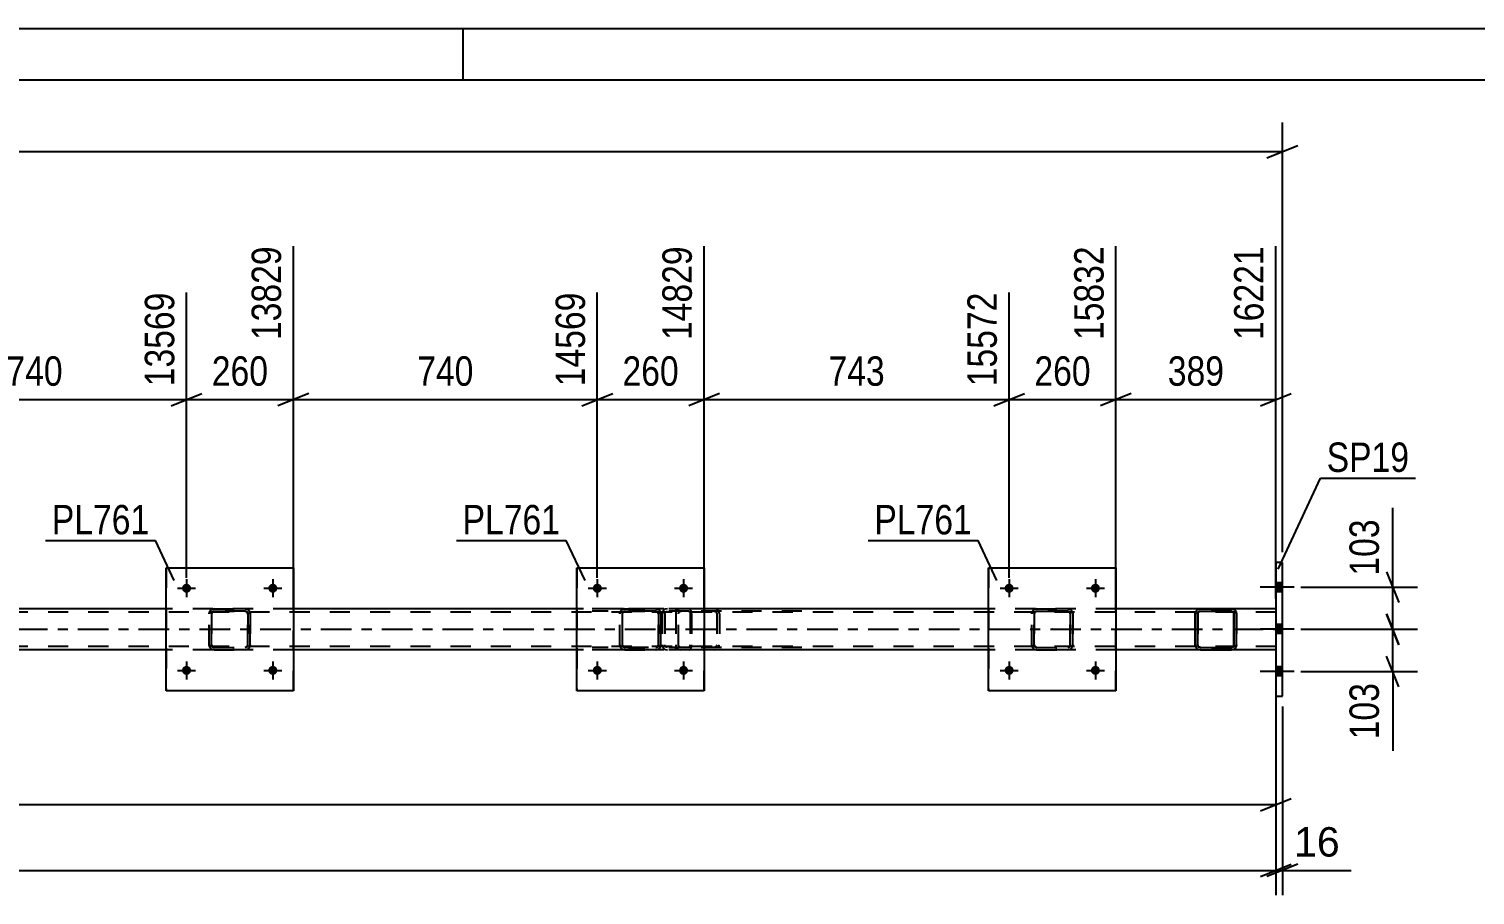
# Model space of a CAD drawing. Header units: millimetres. Extents: x 0 to 841, y 0 to 594.
# Drawn here: x 588.7 to 729.6, y 509.6 to 594 of the extents above; entities that cross this region are included whole.
import ezdxf

# ---------------------------------------------------------------- set-up
doc = ezdxf.new("R2010")
doc.units = ezdxf.units.MM
doc.linetypes.add('DXK_LINE_DOT2', pattern=[3.9198, 1.9599, -1.9599])
doc.linetypes.add('DXK_LINE_DOT3', pattern=[5.9187, 2.979, -0.9799, 0.9799, -0.9799])
doc.styles.add('Arial', font='ARIAL.TTF', dxfattribs={"height": 0.2})
doc.styles.add('Arial Narrow', font='ARIALN.TTF', dxfattribs={"height": 0.2})

# ---------------------------------------------------------------- blocks, each defined once
blk = doc.blocks.new('Unknown-317311647-1113')
at = {"color": 5, "linetype": 'Continuous'}
for p, q in [((841, 594), (0, 594)), ((631, 589), (631, 594)), ((836, 589), (5, 589))]:
    blk.add_line(p, q, dxfattribs=at)
blk = doc.blocks.new('Part-317311647-1641 - 1424')
at = {"color": 7, "linetype": 'DXK_LINE_DOT2'}
for p, q in [((652.99, 537.53), (643.58, 537.53)), ((652.99, 537.29), (643.58, 537.29)), ((650.42, 537.19), (650.39, 537.05)), ((650.39, 537.05), (650.39, 534.01)), ((650.43, 537.24), (650.42, 537.19)), ((650.65, 537.05), (650.66, 537.15)), ((650.65, 537.05), (650.65, 534.01)), ((650.66, 537.15), (650.72, 537.22)), ((650.9, 537.53), (650.7, 537.5)), ((650.72, 537.22), (650.8, 537.28)), ((650.8, 537.28), (650.9, 537.29)), ((651.71, 537.53), (651.71, 537.29)), ((653.09, 537.5), (652.99, 537.53)), ((652.99, 537.29), (653.04, 537.28)), ((653.04, 537.28), (653.08, 537.22)), ((653.08, 537.22), (653.11, 537.15)), ((653.18, 537.39), (653.09, 537.5)), ((653.11, 537.15), (653.12, 537.05)), ((653.12, 537.05), (653.12, 534.01)), ((653.24, 537.24), (653.18, 537.39)), ((653.26, 537.05), (653.24, 537.24)), ((653.26, 537.05), (653.26, 534.01)), ((652.99, 533.77), (643.58, 533.77)), ((650.39, 534.01), (650.4, 533.98)), ((650.4, 533.98), (650.42, 533.88)), ((650.42, 533.88), (650.43, 533.83)), ((650.66, 533.92), (650.65, 534.01)), ((650.72, 533.84), (650.66, 533.92)), ((650.8, 533.79), (650.72, 533.84)), ((650.9, 533.77), (650.8, 533.79)), ((651.71, 533.53), (651.71, 533.77)), ((653.04, 533.79), (652.99, 533.77)), ((653.08, 533.84), (653.04, 533.79)), ((653.08, 533.84), (653.1, 533.88)), ((653.1, 533.88), (653.11, 533.92)), ((653.11, 533.92), (653.12, 534.01)), ((653.18, 533.67), (653.24, 533.83)), ((653.24, 533.83), (653.26, 534.01)), ((652.99, 533.53), (643.58, 533.53)), ((650.7, 533.57), (650.9, 533.53)), ((652.99, 533.53), (653.09, 533.57)), ((653.09, 533.57), (653.18, 533.67))]:
    blk.add_line(p, q, dxfattribs=at)
for centre, start, end in [((650.88, 537.04), 111.1941, 156.1506), ((650.88, 534.03), 203.8494, 248.8059)]:
    blk.add_arc(centre, 0.492, start, end, dxfattribs=at)
blk = doc.blocks.new('Part-317311647-1500 - 1424')
at = {"color": 7, "linetype": 'DXK_LINE_DOT2'}
for p, q in [((710.15, 537.21), (114.08, 537.21)), ((614.48, 537.53), (602.08, 537.53)), ((654.48, 537.53), (642.08, 537.53)), ((694.58, 537.53), (682.18, 537.53)), ((710.15, 537.53), (710.15, 533.53)), ((710.15, 533.85), (114.08, 533.85)), ((614.48, 533.53), (602.08, 533.53)), ((654.48, 533.53), (642.08, 533.53)), ((694.58, 533.53), (682.18, 533.53)), ((705.84, 533.53), (702.79, 533.53))]:
    blk.add_line(p, q, dxfattribs=at)
at = {"color": 2, "linetype": 'Continuous'}
for p, q in [((602.08, 537.53), (574.48, 537.53)), ((642.08, 537.53), (614.48, 537.53)), ((682.18, 537.53), (654.48, 537.53)), ((710.15, 537.53), (694.58, 537.53)), ((602.08, 533.53), (574.48, 533.53)), ((642.08, 533.53), (614.48, 533.53)), ((682.18, 533.53), (654.48, 533.53)), ((702.79, 533.53), (694.58, 533.53)), ((710.15, 533.53), (705.84, 533.53))]:
    blk.add_line(p, q, dxfattribs=at)
at = {"color": 7, "linetype": 'DXK_LINE_DOT3'}
blk.add_line((114.08, 535.53), (710.15, 535.53), dxfattribs=at)
blk = doc.blocks.new('Bolt-317311647-1449 - 1424')
at = {"linetype": 'Continuous'}
for points in [[(683.74, 539.53), (683.75, 539.62), (683.78, 539.71), (683.83, 539.79), (683.89, 539.86), (683.96, 539.91), (684.05, 539.95), (684.14, 539.97), (684.23, 539.97), (684.32, 539.95), (684.4, 539.91), (684.48, 539.86), (684.54, 539.79), (684.58, 539.71), (684.61, 539.62), (684.62, 539.53), (684.61, 539.44), (684.58, 539.35), (684.54, 539.27), (684.48, 539.21), (684.4, 539.15), (684.32, 539.11), (684.23, 539.1), (684.14, 539.1), (684.05, 539.11), (683.96, 539.15), (683.89, 539.21), (683.83, 539.27), (683.78, 539.35), (683.75, 539.44)], [(692.14, 539.53), (692.15, 539.62), (692.18, 539.71), (692.23, 539.79), (692.29, 539.86), (692.36, 539.91), (692.45, 539.95), (692.54, 539.97), (692.63, 539.97), (692.72, 539.95), (692.8, 539.91), (692.88, 539.86), (692.94, 539.79), (692.98, 539.71), (693.01, 539.62), (693.02, 539.53), (693.01, 539.44), (692.98, 539.35), (692.94, 539.27), (692.88, 539.21), (692.8, 539.15), (692.72, 539.11), (692.63, 539.1), (692.54, 539.1), (692.45, 539.11), (692.36, 539.15), (692.29, 539.21), (692.23, 539.27), (692.18, 539.35), (692.15, 539.44)]]:
    blk.add_hatch(color=1, dxfattribs=at).paths.add_polyline_path(points)
at = {"color": 1, "linetype": 'Continuous'}
for p, q in [((683.3, 539.53), (685.06, 539.53)), ((684.18, 540.41), (684.18, 538.65)), ((691.7, 539.53), (693.46, 539.53)), ((692.58, 540.41), (692.58, 538.65))]:
    blk.add_line(p, q, dxfattribs=at)
blk = doc.blocks.new('Bolt-317311647-1450 - 1424')
at = {"linetype": 'Continuous'}
for points in [[(683.74, 531.53), (683.75, 531.62), (683.78, 531.71), (683.83, 531.79), (683.89, 531.86), (683.96, 531.91), (684.05, 531.95), (684.14, 531.97), (684.23, 531.97), (684.32, 531.95), (684.4, 531.91), (684.48, 531.86), (684.54, 531.79), (684.58, 531.71), (684.61, 531.62), (684.62, 531.53), (684.61, 531.44), (684.58, 531.35), (684.54, 531.27), (684.48, 531.21), (684.4, 531.15), (684.32, 531.11), (684.23, 531.1), (684.14, 531.1), (684.05, 531.11), (683.96, 531.15), (683.89, 531.21), (683.83, 531.27), (683.78, 531.35), (683.75, 531.44)], [(692.14, 531.53), (692.15, 531.62), (692.18, 531.71), (692.23, 531.79), (692.29, 531.86), (692.36, 531.91), (692.45, 531.95), (692.54, 531.97), (692.63, 531.97), (692.72, 531.95), (692.8, 531.91), (692.88, 531.86), (692.94, 531.79), (692.98, 531.71), (693.01, 531.62), (693.02, 531.53), (693.01, 531.44), (692.98, 531.35), (692.94, 531.27), (692.88, 531.21), (692.8, 531.15), (692.72, 531.11), (692.63, 531.1), (692.54, 531.1), (692.45, 531.11), (692.36, 531.15), (692.29, 531.21), (692.23, 531.27), (692.18, 531.35), (692.15, 531.44)]]:
    blk.add_hatch(color=1, dxfattribs=at).paths.add_polyline_path(points)
at = {"color": 1, "linetype": 'Continuous'}
for p, q in [((684.18, 532.41), (684.18, 530.65)), ((692.58, 532.41), (692.58, 530.65)), ((683.3, 531.53), (685.06, 531.53)), ((691.7, 531.53), (693.46, 531.53))]:
    blk.add_line(p, q, dxfattribs=at)
blk = doc.blocks.new('Bolt-317311647-1451 - 1424')
at = {"linetype": 'Continuous'}
for points in [[(643.64, 539.53), (643.65, 539.62), (643.68, 539.71), (643.72, 539.79), (643.78, 539.86), (643.86, 539.91), (643.94, 539.95), (644.03, 539.97), (644.12, 539.97), (644.21, 539.95), (644.3, 539.91), (644.37, 539.86), (644.43, 539.79), (644.48, 539.71), (644.51, 539.62), (644.52, 539.53), (644.51, 539.44), (644.48, 539.35), (644.43, 539.27), (644.37, 539.21), (644.3, 539.15), (644.21, 539.11), (644.12, 539.1), (644.03, 539.1), (643.94, 539.11), (643.86, 539.15), (643.78, 539.21), (643.72, 539.27), (643.68, 539.35), (643.65, 539.44)], [(652.04, 539.53), (652.05, 539.62), (652.08, 539.71), (652.12, 539.79), (652.18, 539.86), (652.26, 539.91), (652.34, 539.95), (652.43, 539.97), (652.52, 539.97), (652.61, 539.95), (652.7, 539.91), (652.77, 539.86), (652.83, 539.79), (652.88, 539.71), (652.91, 539.62), (652.92, 539.53), (652.91, 539.44), (652.88, 539.35), (652.83, 539.27), (652.77, 539.21), (652.7, 539.15), (652.61, 539.11), (652.52, 539.1), (652.43, 539.1), (652.34, 539.11), (652.26, 539.15), (652.18, 539.21), (652.12, 539.27), (652.08, 539.35), (652.05, 539.44)]]:
    blk.add_hatch(color=1, dxfattribs=at).paths.add_polyline_path(points)
at = {"color": 1, "linetype": 'Continuous'}
for p, q in [((643.2, 539.53), (644.96, 539.53)), ((644.08, 540.41), (644.08, 538.65)), ((651.6, 539.53), (653.36, 539.53)), ((652.48, 540.41), (652.48, 538.65))]:
    blk.add_line(p, q, dxfattribs=at)
blk = doc.blocks.new('Part-317311647-1661 - 1424')
at = {"color": 2, "linetype": 'Continuous'}
for p, q in [((710.79, 542.03), (710.15, 542.03)), ((710.15, 542.03), (710.15, 529.03)), ((710.79, 529.03), (710.79, 542.03)), ((710.15, 529.03), (710.79, 529.03))]:
    blk.add_line(p, q, dxfattribs=at)
blk = doc.blocks.new('Bolt-317311647-1452 - 1424')
at = {"linetype": 'Continuous'}
for points in [[(643.64, 531.53), (643.65, 531.62), (643.68, 531.71), (643.72, 531.79), (643.78, 531.86), (643.86, 531.91), (643.94, 531.95), (644.03, 531.97), (644.12, 531.97), (644.21, 531.95), (644.3, 531.91), (644.37, 531.86), (644.43, 531.79), (644.48, 531.71), (644.51, 531.62), (644.52, 531.53), (644.51, 531.44), (644.48, 531.35), (644.43, 531.27), (644.37, 531.21), (644.3, 531.15), (644.21, 531.11), (644.12, 531.1), (644.03, 531.1), (643.94, 531.11), (643.86, 531.15), (643.78, 531.21), (643.72, 531.27), (643.68, 531.35), (643.65, 531.44)], [(652.04, 531.53), (652.05, 531.62), (652.08, 531.71), (652.12, 531.79), (652.18, 531.86), (652.26, 531.91), (652.34, 531.95), (652.43, 531.97), (652.52, 531.97), (652.61, 531.95), (652.7, 531.91), (652.77, 531.86), (652.83, 531.79), (652.88, 531.71), (652.91, 531.62), (652.92, 531.53), (652.91, 531.44), (652.88, 531.35), (652.83, 531.27), (652.77, 531.21), (652.7, 531.15), (652.61, 531.11), (652.52, 531.1), (652.43, 531.1), (652.34, 531.11), (652.26, 531.15), (652.18, 531.21), (652.12, 531.27), (652.08, 531.35), (652.05, 531.44)]]:
    blk.add_hatch(color=1, dxfattribs=at).paths.add_polyline_path(points)
at = {"color": 1, "linetype": 'Continuous'}
for p, q in [((644.08, 532.41), (644.08, 530.65)), ((652.48, 532.41), (652.48, 530.65)), ((643.2, 531.53), (644.96, 531.53)), ((651.6, 531.53), (653.36, 531.53))]:
    blk.add_line(p, q, dxfattribs=at)
blk = doc.blocks.new('Bolt-317311647-1453 - 1424')
at = {"linetype": 'Continuous'}
for points in [[(603.64, 539.53), (603.65, 539.62), (603.68, 539.71), (603.72, 539.79), (603.79, 539.86), (603.86, 539.91), (603.94, 539.95), (604.03, 539.97), (604.13, 539.97), (604.22, 539.95), (604.3, 539.91), (604.37, 539.86), (604.44, 539.79), (604.48, 539.71), (604.51, 539.62), (604.52, 539.53), (604.51, 539.44), (604.48, 539.35), (604.44, 539.27), (604.37, 539.21), (604.3, 539.15), (604.22, 539.11), (604.13, 539.1), (604.03, 539.1), (603.94, 539.11), (603.86, 539.15), (603.79, 539.21), (603.72, 539.27), (603.68, 539.35), (603.65, 539.44)], [(612.04, 539.53), (612.05, 539.62), (612.08, 539.71), (612.12, 539.79), (612.19, 539.86), (612.26, 539.91), (612.34, 539.95), (612.43, 539.97), (612.53, 539.97), (612.62, 539.95), (612.7, 539.91), (612.77, 539.86), (612.84, 539.79), (612.88, 539.71), (612.91, 539.62), (612.92, 539.53), (612.91, 539.44), (612.88, 539.35), (612.84, 539.27), (612.77, 539.21), (612.7, 539.15), (612.62, 539.11), (612.53, 539.1), (612.43, 539.1), (612.34, 539.11), (612.26, 539.15), (612.19, 539.21), (612.12, 539.27), (612.08, 539.35), (612.05, 539.44)]]:
    blk.add_hatch(color=1, dxfattribs=at).paths.add_polyline_path(points)
at = {"color": 1, "linetype": 'Continuous'}
for p, q in [((603.2, 539.53), (604.96, 539.53)), ((604.08, 540.41), (604.08, 538.65)), ((611.6, 539.53), (613.36, 539.53)), ((612.48, 540.41), (612.48, 538.65))]:
    blk.add_line(p, q, dxfattribs=at)
blk = doc.blocks.new('Part-317311647-1571 - 1424')
at = {"color": 2, "linetype": 'Continuous'}
for p, q in [((642.08, 529.53), (642.08, 541.53)), ((642.08, 541.53), (642.08, 541.53)), ((642.08, 541.53), (654.48, 541.53)), ((654.48, 541.53), (654.48, 529.53)), ((642.08, 529.53), (642.08, 529.53)), ((654.48, 529.53), (642.08, 529.53))]:
    blk.add_line(p, q, dxfattribs=at)
at = {"color": 7, "linetype": 'DXK_LINE_DOT2'}
for p, q in [((642.08, 541.53), (642.08, 529.53)), ((642.08, 541.53), (642.08, 541.53)), ((654.48, 529.53), (654.48, 541.53)), ((642.08, 529.53), (642.08, 529.53))]:
    blk.add_line(p, q, dxfattribs=at)
blk = doc.blocks.new('Bolt-317311647-1454 - 1424')
at = {"linetype": 'Continuous'}
for points in [[(603.64, 531.53), (603.65, 531.62), (603.68, 531.71), (603.72, 531.79), (603.79, 531.86), (603.86, 531.91), (603.94, 531.95), (604.03, 531.97), (604.13, 531.97), (604.22, 531.95), (604.3, 531.91), (604.37, 531.86), (604.44, 531.79), (604.48, 531.71), (604.51, 531.62), (604.52, 531.53), (604.51, 531.44), (604.48, 531.35), (604.44, 531.27), (604.37, 531.21), (604.3, 531.15), (604.22, 531.11), (604.13, 531.1), (604.03, 531.1), (603.94, 531.11), (603.86, 531.15), (603.79, 531.21), (603.72, 531.27), (603.68, 531.35), (603.65, 531.44)], [(612.04, 531.53), (612.05, 531.62), (612.08, 531.71), (612.12, 531.79), (612.19, 531.86), (612.26, 531.91), (612.34, 531.95), (612.43, 531.97), (612.53, 531.97), (612.62, 531.95), (612.7, 531.91), (612.77, 531.86), (612.84, 531.79), (612.88, 531.71), (612.91, 531.62), (612.92, 531.53), (612.91, 531.44), (612.88, 531.35), (612.84, 531.27), (612.77, 531.21), (612.7, 531.15), (612.62, 531.11), (612.53, 531.1), (612.43, 531.1), (612.34, 531.11), (612.26, 531.15), (612.19, 531.21), (612.12, 531.27), (612.08, 531.35), (612.05, 531.44)]]:
    blk.add_hatch(color=1, dxfattribs=at).paths.add_polyline_path(points)
at = {"color": 1, "linetype": 'Continuous'}
for p, q in [((604.08, 532.41), (604.08, 530.65)), ((612.48, 532.41), (612.48, 530.65)), ((603.2, 531.53), (604.96, 531.53)), ((611.6, 531.53), (613.36, 531.53))]:
    blk.add_line(p, q, dxfattribs=at)
blk = doc.blocks.new('Bolt-317311647-1481 - 1424')
at = {"linetype": 'Continuous'}
for points in [[(710.79, 539.19), (710.79, 540.07), (710.15, 540.07), (710.15, 539.19)], [(710.79, 539.19), (710.79, 540.07), (710.15, 540.07), (710.15, 539.19)], [(710.79, 539.19), (710.79, 540.07), (710.15, 540.07), (710.15, 539.19)], [(710.79, 535.11), (710.79, 535.99), (710.15, 535.99), (710.15, 535.11)], [(710.79, 535.11), (710.79, 535.99), (710.15, 535.99), (710.15, 535.11)], [(710.79, 530.99), (710.79, 531.87), (710.15, 531.87), (710.15, 530.99)], [(710.79, 530.99), (710.79, 531.87), (710.15, 531.87), (710.15, 530.99)], [(710.79, 530.99), (710.79, 531.87), (710.15, 531.87), (710.15, 530.99)]]:
    blk.add_hatch(color=1, dxfattribs=at).paths.add_polyline_path(points)
at = {"color": 1, "linetype": 'Continuous'}
for p, q in [((711.95, 539.63), (708.63, 539.63)), ((711.95, 539.63), (708.63, 539.63)), ((711.95, 539.63), (708.63, 539.63)), ((710.79, 540.07), (710.15, 540.07)), ((710.79, 540.07), (710.15, 540.07)), ((710.79, 540.07), (710.15, 540.07)), ((710.79, 539.19), (710.15, 539.19)), ((710.79, 539.19), (710.15, 539.19)), ((710.79, 539.19), (710.15, 539.19)), ((711.95, 535.55), (708.63, 535.55)), ((711.95, 535.55), (708.63, 535.55)), ((710.79, 535.99), (710.15, 535.99)), ((710.79, 535.99), (710.15, 535.99)), ((710.79, 535.11), (710.15, 535.11)), ((710.79, 535.11), (710.15, 535.11)), ((711.95, 531.43), (708.63, 531.43)), ((711.95, 531.43), (708.63, 531.43)), ((711.95, 531.43), (708.63, 531.43)), ((710.79, 531.87), (710.15, 531.87)), ((710.79, 531.87), (710.15, 531.87)), ((710.79, 531.87), (710.15, 531.87)), ((710.79, 530.99), (710.15, 530.99)), ((710.79, 530.99), (710.15, 530.99)), ((710.79, 530.99), (710.15, 530.99))]:
    blk.add_line(p, q, dxfattribs=at)
blk = doc.blocks.new('Part-317311647-1483 - 1424')
at = {"color": 2, "linetype": 'Continuous'}
for p, q in [((702.31, 537.05), (702.35, 537.24)), ((702.31, 537.05), (702.32, 537.05)), ((702.31, 534.01), (702.31, 537.05)), ((702.35, 537.24), (702.32, 537.05)), ((702.32, 534.01), (702.32, 537.05)), ((702.56, 537.05), (702.58, 537.14)), ((702.56, 534.01), (702.56, 537.05)), ((702.58, 537.14), (702.63, 537.22)), ((702.61, 537.5), (702.79, 537.53)), ((702.8, 537.53), (702.61, 537.5)), ((702.63, 537.22), (702.71, 537.27)), ((702.71, 537.27), (702.8, 537.29)), ((702.8, 537.53), (702.79, 537.53)), ((702.79, 537.53), (705.83, 537.53)), ((702.8, 537.53), (705.84, 537.53)), ((702.8, 537.29), (705.84, 537.29)), ((705.83, 537.53), (705.84, 537.53)), ((705.83, 537.53), (705.84, 537.53)), ((706.02, 537.5), (705.84, 537.53)), ((705.84, 537.29), (705.93, 537.27)), ((706, 537.22), (705.92, 537.28)), ((705.93, 537.27), (706.01, 537.22)), ((706.05, 537.15), (706, 537.22)), ((706.01, 537.22), (706.06, 537.14)), ((706.07, 537.05), (706.05, 537.15)), ((706.06, 537.14), (706.08, 537.05)), ((706.07, 537.05), (706.08, 537.05)), ((706.07, 536.9), (706.07, 537.05)), ((706.07, 534.17), (706.07, 536.89)), ((706.08, 534.01), (706.08, 537.05)), ((706.32, 537.05), (706.28, 537.24)), ((706.32, 534.01), (706.32, 537.05)), ((702.32, 534.01), (702.31, 534.01)), ((702.35, 533.83), (702.31, 534.01)), ((702.32, 534.01), (702.35, 533.83)), ((702.58, 533.92), (702.56, 534.01)), ((702.63, 533.84), (702.58, 533.92)), ((702.71, 533.79), (702.63, 533.84)), ((702.8, 533.77), (702.71, 533.79)), ((702.79, 533.77), (705.83, 533.77)), ((702.8, 533.77), (705.84, 533.77)), ((705.83, 533.77), (705.92, 533.79)), ((705.83, 533.77), (705.84, 533.77)), ((705.93, 533.79), (705.84, 533.77)), ((705.92, 533.79), (706, 533.84)), ((706.01, 533.84), (705.93, 533.79)), ((706, 533.84), (706.05, 533.92)), ((706.06, 533.92), (706.01, 533.84)), ((706.05, 533.92), (706.07, 534.01)), ((706.08, 534.01), (706.06, 533.92)), ((706.07, 534.01), (706.07, 534.17)), ((706.07, 534.01), (706.08, 534.01)), ((706.28, 533.83), (706.32, 534.01)), ((702.61, 533.57), (702.61, 533.57)), ((702.61, 533.57), (702.61, 533.57)), ((702.61, 533.57), (702.8, 533.53)), ((702.8, 533.53), (705.84, 533.53)), ((705.84, 533.53), (706.02, 533.57))]:
    blk.add_line(p, q, dxfattribs=at)
at = {"color": 7, "linetype": 'DXK_LINE_DOT2'}
for p, q in [((702.57, 537.15), (702.55, 537.05)), ((702.56, 537.05), (702.55, 537.05)), ((702.55, 537.05), (702.55, 534.01)), ((702.62, 537.22), (702.57, 537.15)), ((702.7, 537.28), (702.62, 537.22)), ((702.79, 537.29), (702.7, 537.28)), ((702.79, 537.29), (702.8, 537.29)), ((705.83, 537.29), (702.79, 537.29)), ((705.84, 537.29), (705.83, 537.29)), ((705.84, 537.29), (705.83, 537.29)), ((705.84, 537.53), (706.02, 537.5)), ((705.92, 537.28), (705.93, 537.27)), ((706.07, 536.89), (706.07, 536.9)), ((706.28, 537.24), (706.31, 537.05)), ((706.32, 537.05), (706.31, 537.05)), ((706.31, 537.05), (706.31, 534.01)), ((702.55, 534.01), (702.56, 534.01)), ((702.55, 534.01), (702.57, 533.92)), ((702.57, 533.92), (702.62, 533.84)), ((702.62, 533.84), (702.7, 533.79)), ((702.7, 533.79), (702.71, 533.79)), ((702.8, 533.77), (702.79, 533.77)), ((706.07, 534.17), (706.07, 534.17)), ((706.31, 534.01), (706.28, 533.83)), ((706.31, 534.01), (706.32, 534.01)), ((702.79, 533.53), (702.61, 533.57)), ((702.8, 533.53), (702.79, 533.53)), ((702.79, 533.53), (705.83, 533.53)), ((706.02, 533.57), (705.83, 533.53)), ((705.83, 533.53), (705.84, 533.53))]:
    blk.add_line(p, q, dxfattribs=at)
at = {"color": 2, "linetype": 'Continuous'}
for centre, start, end in [((702.79, 537.05), 112.5006, 157.5006), ((702.8, 537.05), 112.5006, 157.5006), ((705.84, 537.05), 22.5006, 67.5006), ((702.79, 534.01), 202.5006, 247.5006), ((702.8, 534.01), 202.5006, 247.5006), ((705.84, 534.01), 292.5006, 337.5006)]:
    blk.add_arc(centre, 0.48, start, end, dxfattribs=at)
at = {"color": 7, "linetype": 'DXK_LINE_DOT2'}
for centre, start, end in [((705.83, 537.05), 22.5006, 67.5006), ((705.83, 534.01), 292.5006, 337.5006)]:
    blk.add_arc(centre, 0.48, start, end, dxfattribs=at)
blk = doc.blocks.new('Part-317311647-1560 - 1424')
at = {"color": 7, "linetype": 'DXK_LINE_DOT2'}
for p, q in [((606.28, 537.05), (606.31, 537.24)), ((606.32, 537.24), (606.28, 537.05)), ((606.28, 534.01), (606.28, 537.05)), ((606.28, 537.05), (606.28, 537.05)), ((606.28, 534.01), (606.28, 537.05)), ((606.53, 537.15), (606.52, 537.05)), ((606.52, 537.05), (606.54, 537.14)), ((606.52, 534.01), (606.52, 537.05)), ((606.52, 537.05), (606.52, 537.05)), ((606.52, 537.05), (606.52, 534.01)), ((606.59, 537.22), (606.53, 537.15)), ((606.54, 537.14), (606.59, 537.22)), ((606.57, 537.5), (606.76, 537.53)), ((606.76, 537.53), (606.58, 537.5)), ((606.66, 537.28), (606.59, 537.22)), ((606.59, 537.22), (606.67, 537.27)), ((606.76, 537.29), (606.66, 537.28)), ((606.67, 537.27), (606.76, 537.29)), ((606.76, 537.53), (609.8, 537.53)), ((606.76, 537.53), (606.76, 537.53)), ((606.76, 537.53), (609.8, 537.53)), ((606.76, 537.29), (609.8, 537.29)), ((606.76, 537.29), (606.76, 537.29)), ((609.8, 537.29), (606.76, 537.29)), ((609.8, 537.53), (609.8, 537.53)), ((609.8, 537.53), (609.98, 537.5)), ((609.98, 537.5), (609.8, 537.53)), ((609.8, 537.29), (609.8, 537.29)), ((609.8, 537.29), (609.89, 537.27)), ((609.89, 537.28), (609.8, 537.29)), ((609.89, 537.28), (609.89, 537.27)), ((609.96, 537.22), (609.89, 537.28)), ((609.89, 537.27), (609.97, 537.22)), ((610.02, 537.15), (609.96, 537.22)), ((609.97, 537.22), (610.02, 537.14)), ((610.04, 537.05), (610.02, 537.15)), ((610.02, 537.14), (610.04, 537.05)), ((610.04, 534.01), (610.04, 537.05)), ((610.04, 537.05), (610.04, 537.05)), ((610.04, 537.05), (610.04, 534.01)), ((610.24, 537.24), (610.28, 537.05)), ((610.28, 537.05), (610.24, 537.24)), ((610.28, 534.01), (610.28, 537.05)), ((610.28, 537.05), (610.28, 537.05)), ((610.28, 537.05), (610.28, 534.01)), ((606.28, 534.01), (606.28, 534.01)), ((606.31, 533.83), (606.28, 534.01)), ((606.28, 534.01), (606.32, 533.83)), ((606.52, 534.01), (606.52, 534.01)), ((606.54, 533.92), (606.52, 534.01)), ((606.52, 534.01), (606.53, 533.92)), ((606.53, 533.92), (606.59, 533.84)), ((606.59, 533.84), (606.54, 533.92)), ((606.67, 533.79), (606.59, 533.84)), ((606.59, 533.84), (606.66, 533.79)), ((606.66, 533.79), (606.76, 533.77)), ((606.76, 533.77), (606.67, 533.79)), ((606.76, 533.77), (609.8, 533.77)), ((606.76, 533.77), (606.76, 533.77)), ((606.76, 533.77), (609.8, 533.77)), ((609.89, 533.79), (609.8, 533.77)), ((609.8, 533.77), (609.89, 533.79)), ((609.8, 533.77), (609.8, 533.77)), ((609.97, 533.84), (609.89, 533.79)), ((609.89, 533.79), (609.96, 533.84)), ((609.96, 533.84), (610.02, 533.92)), ((610.02, 533.92), (609.97, 533.84)), ((610.04, 534.01), (610.02, 533.92)), ((610.02, 533.92), (610.04, 534.01)), ((610.04, 534.01), (610.04, 534.01)), ((610.28, 534.01), (610.24, 533.83)), ((610.24, 533.83), (610.28, 534.01)), ((610.28, 534.01), (610.28, 534.01)), ((606.57, 533.57), (606.58, 533.57)), ((606.76, 533.53), (606.57, 533.57)), ((606.58, 533.57), (606.76, 533.53)), ((606.76, 533.53), (609.8, 533.53)), ((606.76, 533.53), (606.76, 533.53)), ((606.76, 533.53), (609.8, 533.53)), ((609.98, 533.57), (609.8, 533.53)), ((609.8, 533.53), (609.98, 533.57)), ((609.8, 533.53), (609.8, 533.53))]:
    blk.add_line(p, q, dxfattribs=at)
at = {"color": 7, "linetype": 'DXK_LINE_DOT3'}
blk.add_line((608.28, 535.53), (608.27, 535.53), dxfattribs=at)
at = {"color": 7, "linetype": 'DXK_LINE_DOT2'}
for centre, start, end in [((606.76, 537.05), 112.5, 157.5), ((606.76, 537.05), 112.5, 157.5), ((609.8, 537.05), 22.5, 67.5), ((609.8, 537.05), 22.5, 67.5), ((606.76, 534.01), 202.5, 247.5), ((606.76, 534.01), 202.5, 247.5), ((609.8, 534.01), 292.5, 337.5), ((609.8, 534.01), 292.5, 337.5)]:
    blk.add_arc(centre, 0.48, start, end, dxfattribs=at)
blk = doc.blocks.new('Part-317311647-1565 - 1424')
at = {"color": 2, "linetype": 'Continuous'}
for p, q in [((602.08, 529.53), (602.08, 541.53)), ((602.08, 541.53), (602.08, 541.53)), ((602.08, 541.53), (614.48, 541.53)), ((614.48, 541.53), (614.48, 529.53)), ((602.08, 529.53), (602.08, 529.53)), ((614.48, 529.53), (602.08, 529.53))]:
    blk.add_line(p, q, dxfattribs=at)
at = {"color": 7, "linetype": 'DXK_LINE_DOT2'}
for p, q in [((602.08, 541.53), (602.08, 529.53)), ((602.08, 541.53), (602.08, 541.53)), ((614.48, 529.53), (614.48, 541.53)), ((602.08, 529.53), (602.08, 529.53))]:
    blk.add_line(p, q, dxfattribs=at)
blk = doc.blocks.new('Part-317311647-1566 - 1424')
at = {"color": 7, "linetype": 'DXK_LINE_DOT2'}
for p, q in [((646.27, 537.05), (646.31, 537.24)), ((646.27, 537.05), (646.28, 537.05)), ((646.27, 534.01), (646.27, 537.05)), ((646.31, 537.24), (646.28, 537.05)), ((646.28, 534.01), (646.28, 537.05)), ((646.53, 537.15), (646.51, 537.05)), ((646.52, 537.05), (646.51, 537.05)), ((646.51, 537.05), (646.51, 534.01)), ((646.52, 537.05), (646.54, 537.14)), ((646.52, 534.01), (646.52, 537.05)), ((646.58, 537.22), (646.53, 537.15)), ((646.54, 537.14), (646.59, 537.22)), ((646.57, 537.5), (646.75, 537.53)), ((646.76, 537.53), (646.57, 537.5)), ((646.66, 537.28), (646.58, 537.22)), ((646.59, 537.22), (646.67, 537.27)), ((646.75, 537.29), (646.66, 537.28)), ((646.67, 537.27), (646.76, 537.29)), ((646.76, 537.53), (646.75, 537.53)), ((646.75, 537.53), (649.79, 537.53)), ((646.75, 537.29), (646.76, 537.29)), ((649.79, 537.29), (646.75, 537.29)), ((646.76, 537.53), (649.8, 537.53)), ((646.76, 537.29), (649.8, 537.29)), ((649.79, 537.53), (649.8, 537.53)), ((649.79, 537.53), (649.98, 537.5)), ((649.8, 537.29), (649.79, 537.29)), ((649.88, 537.28), (649.79, 537.29)), ((649.98, 537.5), (649.8, 537.53)), ((649.8, 537.29), (649.89, 537.27)), ((649.88, 537.28), (649.89, 537.27)), ((649.96, 537.22), (649.88, 537.28)), ((649.89, 537.27), (649.97, 537.22)), ((650.01, 537.15), (649.96, 537.22)), ((649.97, 537.22), (650.02, 537.14)), ((650.03, 537.05), (650.01, 537.15)), ((650.02, 537.14), (650.04, 537.05)), ((650.04, 537.05), (650.03, 537.05)), ((650.03, 537.05), (650.03, 534.01)), ((650.04, 534.01), (650.04, 537.05)), ((650.24, 537.24), (650.27, 537.05)), ((650.28, 537.05), (650.24, 537.24)), ((650.28, 537.05), (650.27, 537.05)), ((650.27, 537.05), (650.27, 534.01)), ((650.28, 534.01), (650.28, 537.05)), ((646.28, 534.01), (646.27, 534.01)), ((646.31, 533.83), (646.27, 534.01)), ((646.28, 534.01), (646.31, 533.83)), ((646.51, 534.01), (646.52, 534.01)), ((646.51, 534.01), (646.53, 533.92)), ((646.54, 533.92), (646.52, 534.01)), ((646.53, 533.92), (646.58, 533.84)), ((646.59, 533.84), (646.54, 533.92)), ((646.58, 533.84), (646.66, 533.79)), ((646.67, 533.79), (646.59, 533.84)), ((646.66, 533.79), (646.75, 533.77)), ((646.76, 533.77), (646.67, 533.79)), ((646.76, 533.77), (646.75, 533.77)), ((646.75, 533.77), (649.79, 533.77)), ((646.76, 533.77), (649.8, 533.77)), ((649.79, 533.77), (649.88, 533.79)), ((649.79, 533.77), (649.8, 533.77)), ((649.89, 533.79), (649.8, 533.77)), ((649.88, 533.79), (649.96, 533.84)), ((649.97, 533.84), (649.89, 533.79)), ((649.96, 533.84), (650.01, 533.92)), ((650.02, 533.92), (649.97, 533.84)), ((650.01, 533.92), (650.03, 534.01)), ((650.04, 534.01), (650.02, 533.92)), ((650.03, 534.01), (650.04, 534.01)), ((650.27, 534.01), (650.24, 533.83)), ((650.24, 533.83), (650.28, 534.01)), ((650.27, 534.01), (650.28, 534.01)), ((646.57, 533.57), (646.57, 533.57)), ((646.75, 533.53), (646.57, 533.57)), ((646.57, 533.57), (646.76, 533.53)), ((646.76, 533.53), (646.75, 533.53)), ((646.75, 533.53), (649.79, 533.53)), ((646.76, 533.53), (649.8, 533.53)), ((649.98, 533.57), (649.79, 533.53)), ((649.79, 533.53), (649.8, 533.53)), ((649.8, 533.53), (649.98, 533.57))]:
    blk.add_line(p, q, dxfattribs=at)
at = {"color": 7, "linetype": 'DXK_LINE_DOT3'}
blk.add_line((648.28, 535.53), (648.27, 535.53), dxfattribs=at)
at = {"color": 7, "linetype": 'DXK_LINE_DOT2'}
for centre, start, end in [((646.75, 537.05), 112.5, 157.5), ((646.76, 537.05), 112.5, 157.5), ((649.79, 537.05), 22.5, 67.5), ((649.8, 537.05), 22.5, 67.5), ((646.75, 534.01), 202.5, 247.5), ((646.76, 534.01), 202.5, 247.5), ((649.79, 534.01), 292.5, 337.5), ((649.8, 534.01), 292.5, 337.5)]:
    blk.add_arc(centre, 0.48, start, end, dxfattribs=at)
blk = doc.blocks.new('Part-317311647-1572 - 1424')
at = {"color": 7, "linetype": 'DXK_LINE_DOT2'}
for p, q in [((686.38, 537.05), (686.41, 537.24)), ((686.42, 537.24), (686.38, 537.05)), ((686.38, 534.01), (686.38, 537.05)), ((686.38, 537.05), (686.38, 537.05)), ((686.38, 534.01), (686.38, 537.05)), ((686.64, 537.15), (686.62, 537.05)), ((686.62, 537.05), (686.64, 537.14)), ((686.62, 534.01), (686.62, 537.05)), ((686.62, 537.05), (686.62, 537.05)), ((686.62, 537.05), (686.62, 534.01)), ((686.64, 537.14), (686.69, 537.22)), ((686.69, 537.22), (686.64, 537.15)), ((686.67, 537.5), (686.86, 537.53)), ((686.86, 537.53), (686.68, 537.5)), ((686.77, 537.28), (686.69, 537.22)), ((686.69, 537.22), (686.77, 537.27)), ((686.77, 537.27), (686.86, 537.29)), ((686.86, 537.29), (686.77, 537.28)), ((686.86, 537.53), (689.9, 537.53)), ((686.86, 537.53), (686.86, 537.53)), ((686.86, 537.53), (689.9, 537.53)), ((686.86, 537.29), (689.9, 537.29)), ((686.86, 537.29), (686.86, 537.29)), ((689.9, 537.29), (686.86, 537.29)), ((689.9, 537.53), (689.9, 537.53)), ((689.9, 537.53), (690.08, 537.5)), ((690.09, 537.5), (689.9, 537.53)), ((689.9, 537.29), (689.9, 537.29)), ((689.9, 537.29), (689.99, 537.27)), ((689.99, 537.28), (689.9, 537.29)), ((689.99, 537.28), (689.99, 537.27)), ((690.07, 537.22), (689.99, 537.28)), ((689.99, 537.27), (690.07, 537.22)), ((690.07, 537.22), (690.12, 537.14)), ((690.12, 537.15), (690.07, 537.22)), ((690.14, 537.05), (690.12, 537.15)), ((690.12, 537.14), (690.14, 537.05)), ((690.14, 534.01), (690.14, 537.05)), ((690.14, 537.05), (690.14, 537.05)), ((690.14, 537.05), (690.14, 534.01)), ((690.34, 537.24), (690.38, 537.05)), ((690.38, 537.05), (690.35, 537.24)), ((690.38, 534.01), (690.38, 537.05)), ((690.38, 537.05), (690.38, 537.05)), ((690.38, 537.05), (690.38, 534.01)), ((686.38, 534.01), (686.38, 534.01)), ((686.41, 533.83), (686.38, 534.01)), ((686.38, 534.01), (686.42, 533.83)), ((686.62, 534.01), (686.62, 534.01)), ((686.64, 533.92), (686.62, 534.01)), ((686.62, 534.01), (686.64, 533.92)), ((686.69, 533.84), (686.64, 533.92)), ((686.64, 533.92), (686.69, 533.84)), ((686.77, 533.79), (686.69, 533.84)), ((686.69, 533.84), (686.77, 533.79)), ((686.86, 533.77), (686.77, 533.79)), ((686.77, 533.79), (686.86, 533.77)), ((686.86, 533.77), (689.9, 533.77)), ((686.86, 533.77), (686.86, 533.77)), ((686.86, 533.77), (689.9, 533.77)), ((689.99, 533.79), (689.9, 533.77)), ((689.9, 533.77), (689.99, 533.79)), ((689.9, 533.77), (689.9, 533.77)), ((690.07, 533.84), (689.99, 533.79)), ((689.99, 533.79), (690.07, 533.84)), ((690.12, 533.92), (690.07, 533.84)), ((690.07, 533.84), (690.12, 533.92)), ((690.14, 534.01), (690.12, 533.92)), ((690.12, 533.92), (690.14, 534.01)), ((690.14, 534.01), (690.14, 534.01)), ((690.38, 534.01), (690.34, 533.83)), ((690.35, 533.83), (690.38, 534.01)), ((690.38, 534.01), (690.38, 534.01)), ((686.67, 533.57), (686.68, 533.57)), ((686.86, 533.53), (686.67, 533.57)), ((686.68, 533.57), (686.86, 533.53)), ((686.86, 533.53), (689.9, 533.53)), ((686.86, 533.53), (686.86, 533.53)), ((686.86, 533.53), (689.9, 533.53)), ((690.08, 533.57), (689.9, 533.53)), ((689.9, 533.53), (690.09, 533.57)), ((689.9, 533.53), (689.9, 533.53))]:
    blk.add_line(p, q, dxfattribs=at)
at = {"color": 7, "linetype": 'DXK_LINE_DOT3'}
blk.add_line((688.39, 535.53), (688.38, 535.53), dxfattribs=at)
at = {"color": 7, "linetype": 'DXK_LINE_DOT2'}
for centre, start, end in [((686.86, 537.05), 112.5, 157.5), ((686.86, 537.05), 112.5, 157.5), ((689.9, 537.05), 22.5, 67.5), ((689.9, 537.05), 22.5, 67.5), ((686.86, 534.01), 202.5, 247.5), ((686.86, 534.01), 202.5, 247.5), ((689.9, 534.01), 292.5, 337.5), ((689.9, 534.01), 292.5, 337.5)]:
    blk.add_arc(centre, 0.48, start, end, dxfattribs=at)
blk = doc.blocks.new('Part-317311647-1577 - 1424')
at = {"color": 2, "linetype": 'Continuous'}
for p, q in [((682.18, 529.53), (682.18, 541.53)), ((682.18, 541.53), (682.18, 541.53)), ((682.18, 541.53), (694.58, 541.53)), ((694.58, 541.53), (694.58, 529.53)), ((682.18, 529.53), (682.18, 529.53)), ((694.58, 529.53), (682.18, 529.53))]:
    blk.add_line(p, q, dxfattribs=at)
at = {"color": 7, "linetype": 'DXK_LINE_DOT2'}
for p, q in [((682.18, 541.53), (682.18, 529.53)), ((682.18, 541.53), (682.18, 541.53)), ((694.58, 529.53), (694.58, 541.53)), ((682.18, 529.53), (682.18, 529.53))]:
    blk.add_line(p, q, dxfattribs=at)
blk = doc.blocks.new('Part-317311647-1635 - 1424')
at = {"color": 7, "linetype": 'DXK_LINE_DOT2'}
for p, q in [((651.74, 537.19), (651.71, 537.05)), ((651.71, 537.05), (651.71, 534.01)), ((651.75, 537.24), (651.74, 537.19)), ((651.97, 537.05), (651.99, 537.15)), ((651.97, 534.01), (651.97, 537.05)), ((651.99, 537.15), (652.04, 537.22)), ((652.22, 537.53), (652.03, 537.5)), ((652.04, 537.22), (652.12, 537.28)), ((652.12, 537.28), (652.22, 537.29)), ((664, 537.53), (652.22, 537.53)), ((664, 537.29), (652.22, 537.29)), ((655.65, 537.5), (655.46, 537.53)), ((655.46, 537.29), (655.56, 537.28)), ((655.56, 537.28), (655.64, 537.22)), ((655.64, 537.22), (655.69, 537.15)), ((655.69, 537.15), (655.71, 537.05)), ((655.71, 537.05), (655.71, 534.01)), ((655.93, 537.21), (655.93, 537.24)), ((655.97, 537.05), (655.93, 537.21)), ((655.97, 537.05), (655.97, 534.01)), ((651.71, 534.01), (651.72, 533.98)), ((651.72, 533.98), (651.74, 533.88)), ((651.74, 533.88), (651.75, 533.83)), ((651.99, 533.92), (651.97, 534.01)), ((652.04, 533.84), (651.99, 533.92)), ((652.12, 533.79), (652.04, 533.84)), ((652.22, 533.77), (652.12, 533.79)), ((664, 533.77), (652.22, 533.77)), ((655.56, 533.79), (655.46, 533.77)), ((655.64, 533.84), (655.56, 533.79)), ((655.69, 533.92), (655.64, 533.84)), ((655.71, 534.01), (655.69, 533.92)), ((655.93, 533.83), (655.94, 533.88)), ((655.94, 533.88), (655.96, 533.98)), ((655.96, 533.98), (655.97, 534.01)), ((652.03, 533.57), (652.22, 533.53)), ((664, 533.53), (652.22, 533.53)), ((655.46, 533.53), (655.65, 533.57))]:
    blk.add_line(p, q, dxfattribs=at)
for centre, start, end in [((652.2, 537.03), 110.7583, 155.68), ((655.48, 537.03), 24.32, 69.2417), ((652.2, 534.03), 204.32, 249.2417)]:
    blk.add_arc(centre, 0.496, start, end, dxfattribs=at)
blk = doc.blocks.new('StraightDimension-317311647-2266 - 1424')
at = {"color": 7, "linetype": 'Continuous'}
for p, q in [((574.48, 538.53), (574.48, 572.84)), ((604.08, 540.53), (604.08, 568.34)), ((575.98, 558.5), (572.98, 557.3)), ((574.48, 557.9), (604.08, 557.9)), ((602.58, 557.3), (605.58, 558.5))]:
    blk.add_line(p, q, dxfattribs=at)
at = {"color": 0}
blk.add_wipeout([(592.62, 558.65), (592.62, 562.85), (585.94, 562.85), (585.94, 558.65)], dxfattribs=at)
at = {"color": 3, "style": 'Arial Narrow'}
blk.add_text('740', height=2.863, dxfattribs=at).set_placement((586.54, 559.25))
at = {"color": 0, "linetype": 'Continuous'}
blk.add_wipeout([(603.48, 568.94), (599.28, 568.94), (599.28, 558.6), (603.48, 558.6)], dxfattribs=at)
at = {"color": 3, "linetype": 'Continuous', "style": 'Arial Narrow'}
blk.add_text('13569', height=2.863, rotation=90.0002, dxfattribs=at).set_placement((602.88, 559.2))
blk = doc.blocks.new('StraightDimension-317311647-10251 - 1424')
at = {"color": 7, "linetype": 'Continuous'}
for p, q in [((710.79, 543.03), (710.79, 584.9)), ((76.32, 582.05), (710.79, 582.05)), ((709.29, 581.45), (712.29, 582.65))]:
    blk.add_line(p, q, dxfattribs=at)
blk = doc.blocks.new('StraightDimension-317311647-2283 - 1424')
at = {"color": 7, "linetype": 'Continuous'}
for p, q in [((614.48, 538.53), (614.48, 572.84)), ((604.08, 540.53), (604.08, 568.34)), ((602.58, 557.3), (605.58, 558.5)), ((604.08, 557.9), (614.48, 557.9)), ((615.98, 558.5), (612.98, 557.3))]:
    blk.add_line(p, q, dxfattribs=at)
at = {"color": 0}
blk.add_wipeout([(612.62, 558.65), (612.62, 562.85), (605.94, 562.85), (605.94, 558.65)], dxfattribs=at)
at = {"color": 3, "style": 'Arial Narrow'}
blk.add_text('260', height=2.863, dxfattribs=at).set_placement((606.54, 559.25))
at = {"color": 0, "linetype": 'Continuous'}
blk.add_wipeout([(613.88, 573.44), (609.68, 573.44), (609.68, 563.1), (613.88, 563.1)], dxfattribs=at)
at = {"color": 3, "linetype": 'Continuous', "style": 'Arial Narrow'}
blk.add_text('13829', height=2.863, rotation=90.0002, dxfattribs=at).set_placement((613.28, 563.7))
blk = doc.blocks.new('StraightDimension-317311647-2300 - 1424')
at = {"color": 7, "linetype": 'Continuous'}
for p, q in [((614.48, 538.53), (614.48, 572.84)), ((644.08, 540.53), (644.08, 568.34)), ((615.98, 558.5), (612.98, 557.3)), ((614.48, 557.9), (644.08, 557.9)), ((642.58, 557.3), (645.58, 558.5))]:
    blk.add_line(p, q, dxfattribs=at)
at = {"color": 0}
blk.add_wipeout([(632.62, 558.65), (632.62, 562.85), (625.94, 562.85), (625.94, 558.65)], dxfattribs=at)
at = {"color": 3, "style": 'Arial Narrow'}
blk.add_text('740', height=2.863, dxfattribs=at).set_placement((626.54, 559.25))
at = {"color": 0, "linetype": 'Continuous'}
blk.add_wipeout([(643.48, 568.94), (639.28, 568.94), (639.28, 558.6), (643.48, 558.6)], dxfattribs=at)
at = {"color": 3, "linetype": 'Continuous', "style": 'Arial Narrow'}
blk.add_text('14569', height=2.863, rotation=90.0002, dxfattribs=at).set_placement((642.88, 559.2))
blk = doc.blocks.new('StraightDimension-317311647-2317 - 1424')
at = {"color": 7, "linetype": 'Continuous'}
for p, q in [((654.48, 538.53), (654.48, 572.84)), ((644.08, 540.53), (644.08, 568.34)), ((642.58, 557.3), (645.58, 558.5)), ((644.08, 557.9), (654.48, 557.9)), ((655.98, 558.5), (652.98, 557.3))]:
    blk.add_line(p, q, dxfattribs=at)
at = {"color": 0}
blk.add_wipeout([(652.62, 558.65), (652.62, 562.85), (645.93, 562.85), (645.93, 558.65)], dxfattribs=at)
at = {"color": 3, "style": 'Arial Narrow'}
blk.add_text('260', height=2.863, dxfattribs=at).set_placement((646.53, 559.25))
at = {"color": 0, "linetype": 'Continuous'}
blk.add_wipeout([(653.88, 573.44), (649.68, 573.44), (649.68, 563.1), (653.88, 563.1)], dxfattribs=at)
at = {"color": 3, "linetype": 'Continuous', "style": 'Arial Narrow'}
blk.add_text('14829', height=2.863, rotation=90.0002, dxfattribs=at).set_placement((653.28, 563.7))
blk = doc.blocks.new('StraightDimension-317311647-2334 - 1424')
at = {"color": 7, "linetype": 'Continuous'}
for p, q in [((654.48, 538.53), (654.48, 572.84)), ((684.18, 540.53), (684.18, 568.34)), ((655.98, 558.5), (652.98, 557.3)), ((654.48, 557.9), (684.18, 557.9)), ((682.68, 557.3), (685.68, 558.5))]:
    blk.add_line(p, q, dxfattribs=at)
at = {"color": 0}
blk.add_wipeout([(672.67, 558.65), (672.67, 562.85), (665.99, 562.85), (665.99, 558.65)], dxfattribs=at)
at = {"color": 3, "style": 'Arial Narrow'}
blk.add_text('743', height=2.863, dxfattribs=at).set_placement((666.59, 559.25))
at = {"color": 0, "linetype": 'Continuous'}
blk.add_wipeout([(683.58, 568.94), (679.38, 568.94), (679.38, 558.6), (683.58, 558.6)], dxfattribs=at)
at = {"color": 3, "linetype": 'Continuous', "style": 'Arial Narrow'}
blk.add_text('15572', height=2.863, rotation=90.0002, dxfattribs=at).set_placement((682.98, 559.2))
blk = doc.blocks.new('StraightDimension-317311647-2368 - 1424')
at = {"color": 7, "linetype": 'Continuous'}
for p, q in [((694.58, 538.53), (694.58, 572.84)), ((710.15, 538.53), (710.15, 572.84)), ((696.08, 558.5), (693.08, 557.3)), ((694.58, 557.9), (710.15, 557.9)), ((708.65, 557.3), (711.65, 558.5))]:
    blk.add_line(p, q, dxfattribs=at)
at = {"color": 0}
blk.add_wipeout([(705.71, 558.65), (705.71, 562.85), (699.03, 562.85), (699.03, 558.65)], dxfattribs=at)
at = {"color": 3, "style": 'Arial Narrow'}
blk.add_text('389', height=2.863, dxfattribs=at).set_placement((699.63, 559.25))
at = {"color": 0, "linetype": 'Continuous'}
blk.add_wipeout([(709.55, 573.44), (705.35, 573.44), (705.35, 563.1), (709.55, 563.1)], dxfattribs=at)
at = {"color": 3, "linetype": 'Continuous', "style": 'Arial Narrow'}
blk.add_text('16221', height=2.863, rotation=90.0002, dxfattribs=at).set_placement((708.95, 563.7))
blk = doc.blocks.new('StraightDimension-317311647-2382 - 1424')
at = {"color": 7, "linetype": 'Continuous'}
for p, q in [((710.15, 532.53), (710.15, 516.07)), ((144.92, 518.47), (710.15, 518.47)), ((708.65, 517.87), (711.65, 519.07))]:
    blk.add_line(p, q, dxfattribs=at)
blk = doc.blocks.new('StraightDimension-317311647-2414 - 1424')
at = {"color": 7, "linetype": 'Continuous'}
for p, q in [((710.15, 528.03), (710.15, 509.65)), ((710.79, 528.03), (710.79, 509.65)), ((708.65, 511.45), (711.65, 512.65)), ((712.29, 512.65), (709.29, 511.45)), ((710.15, 512.05), (710.79, 512.05)), ((710.79, 512.05), (717.49, 512.05)), ((710.79, 512.05), (717.49, 512.05))]:
    blk.add_line(p, q, dxfattribs=at)
at = {"color": 0}
blk.add_wipeout([(716.97, 512.8), (716.97, 517), (711.32, 517), (711.32, 512.8)], dxfattribs=at)
at = {"color": 3, "style": 'Arial'}
blk.add_text('16', height=2.865, dxfattribs=at).set_placement((711.92, 513.4))
blk = doc.blocks.new('StraightDimension-317311647-2424 - 1424')
at = {"color": 7, "linetype": 'Continuous'}
for p, q in [((710.15, 528.03), (710.15, 509.65)), ((708.65, 511.45), (711.65, 512.65)), ((76.96, 512.05), (710.15, 512.05))]:
    blk.add_line(p, q, dxfattribs=at)
blk = doc.blocks.new('StraightDimension-317311647-2466 - 1424')
at = {"color": 7, "linetype": 'Continuous'}
for p, q in [((720.94, 537.03), (722.14, 534.03)), ((712.57, 535.53), (723.94, 535.53)), ((721.54, 531.43), (721.54, 535.53)), ((722.14, 529.93), (720.94, 532.93)), ((712.57, 531.43), (723.94, 531.43)), ((721.54, 531.43), (721.54, 523.7)), ((721.54, 531.43), (721.54, 523.7))]:
    blk.add_line(p, q, dxfattribs=at)
at = {"color": 0}
blk.add_wipeout([(720.79, 530.91), (716.59, 530.91), (716.59, 524.22), (720.79, 524.22)], dxfattribs=at)
at = {"color": 3, "style": 'Arial Narrow'}
blk.add_text('103', height=2.863, rotation=90.0002, dxfattribs=at).set_placement((720.19, 524.82))
blk = doc.blocks.new('StraightDimension-317311647-2479 - 1424')
at = {"color": 7, "linetype": 'Continuous'}
for p, q in [((721.54, 539.63), (721.54, 547.37)), ((721.54, 539.63), (721.54, 547.37)), ((720.94, 541.13), (722.14, 538.13)), ((712.57, 539.63), (723.94, 539.63)), ((721.54, 535.53), (721.54, 539.63)), ((722.14, 534.03), (720.94, 537.03)), ((712.57, 535.53), (723.94, 535.53))]:
    blk.add_line(p, q, dxfattribs=at)
at = {"color": 0}
blk.add_wipeout([(720.79, 546.84), (716.59, 546.84), (716.59, 540.16), (720.79, 540.16)], dxfattribs=at)
at = {"color": 3, "style": 'Arial Narrow'}
blk.add_text('103', height=2.863, rotation=90.0002, dxfattribs=at).set_placement((720.19, 540.76))
blk = doc.blocks.new('StraightDimension-317311647-7626 - 1424')
at = {"color": 7, "linetype": 'Continuous'}
for p, q in [((694.58, 538.53), (694.58, 572.84)), ((684.18, 540.53), (684.18, 568.34)), ((682.68, 557.3), (685.68, 558.5)), ((684.18, 557.9), (694.58, 557.9)), ((696.08, 558.5), (693.08, 557.3))]:
    blk.add_line(p, q, dxfattribs=at)
at = {"color": 0}
blk.add_wipeout([(692.73, 558.65), (692.73, 562.85), (686.04, 562.85), (686.04, 558.65)], dxfattribs=at)
at = {"color": 3, "style": 'Arial Narrow'}
blk.add_text('260', height=2.863, dxfattribs=at).set_placement((686.64, 559.25))
at = {"color": 0, "linetype": 'Continuous'}
blk.add_wipeout([(693.98, 573.44), (689.78, 573.44), (689.78, 563.1), (693.98, 563.1)], dxfattribs=at)
at = {"color": 3, "linetype": 'Continuous', "style": 'Arial Narrow'}
blk.add_text('15832', height=2.863, rotation=90.0002, dxfattribs=at).set_placement((693.38, 563.7))
blk = doc.blocks.new('Mark-317311647-1561 - 1424')
at = {"color": 0}
blk.add_wipeout([(600.47, 544.78), (600.47, 547.78), (590.96, 547.78), (590.96, 544.78)], dxfattribs=at)
blk.add_wipeout([(600.47, 544.78), (600.47, 547.78), (590.96, 547.78), (590.96, 544.78)], dxfattribs=at)
at = {"color": 30, "linetype": 'Continuous'}
for p in [(590.36, 544.18), (602.89, 540.28)]:
    blk.add_line(p, (601.07, 544.18), dxfattribs=at)
at = {"color": 3, "style": 'Arial Narrow'}
blk.add_text('PL761', height=2.863, dxfattribs=at).set_placement((590.96, 544.78))
blk = doc.blocks.new('Mark-317311647-1567 - 1424')
at = {"color": 0}
blk.add_wipeout([(640.46, 544.78), (640.46, 547.78), (630.96, 547.78), (630.96, 544.78)], dxfattribs=at)
blk.add_wipeout([(640.46, 544.78), (640.46, 547.78), (630.96, 547.78), (630.96, 544.78)], dxfattribs=at)
at = {"color": 30, "linetype": 'Continuous'}
for p in [(630.36, 544.18), (642.89, 540.28)]:
    blk.add_line(p, (641.06, 544.18), dxfattribs=at)
at = {"color": 3, "style": 'Arial Narrow'}
blk.add_text('PL761', height=2.863, dxfattribs=at).set_placement((630.96, 544.78))
blk = doc.blocks.new('Mark-317311647-1573 - 1424')
at = {"color": 0}
blk.add_wipeout([(680.57, 544.78), (680.57, 547.78), (671.06, 547.78), (671.06, 544.78)], dxfattribs=at)
blk.add_wipeout([(680.57, 544.78), (680.57, 547.78), (671.06, 547.78), (671.06, 544.78)], dxfattribs=at)
at = {"color": 30, "linetype": 'Continuous'}
for p in [(670.46, 544.18), (682.99, 540.28)]:
    blk.add_line(p, (681.17, 544.18), dxfattribs=at)
at = {"color": 3, "style": 'Arial Narrow'}
blk.add_text('PL761', height=2.863, dxfattribs=at).set_placement((671.06, 544.78))
blk = doc.blocks.new('Mark-317311647-1657 - 1424')
at = {"color": 0}
blk.add_wipeout([(723.14, 550.86), (723.14, 553.86), (715.1, 553.86), (715.1, 550.86)], dxfattribs=at)
blk.add_wipeout([(723.14, 550.86), (723.14, 553.86), (715.1, 553.86), (715.1, 550.86)], dxfattribs=at)
at = {"color": 30, "linetype": 'Continuous'}
for p, q in [((710.37, 541.38), (714.5, 550.26)), ((714.5, 550.26), (723.74, 550.26))]:
    blk.add_line(p, q, dxfattribs=at)
at = {"color": 3, "style": 'Arial Narrow'}
blk.add_text('SP19', height=2.863, dxfattribs=at).set_placement((715.1, 550.86))

msp = doc.modelspace()

# ---------------------------------------------------------------- block references
for name in ['Unknown-317311647-1113', 'Part-317311647-1565 - 1424', 'Part-317311647-1571 - 1424', 'Part-317311647-1577 - 1424', 'Part-317311647-1661 - 1424', 'Bolt-317311647-1453 - 1424', 'Bolt-317311647-1451 - 1424', 'Bolt-317311647-1449 - 1424', 'Bolt-317311647-1481 - 1424', 'Part-317311647-1500 - 1424', 'Part-317311647-1560 - 1424', 'Part-317311647-1641 - 1424', 'Part-317311647-1566 - 1424', 'Part-317311647-1635 - 1424', 'Part-317311647-1572 - 1424', 'Part-317311647-1483 - 1424', 'Bolt-317311647-1454 - 1424', 'Bolt-317311647-1452 - 1424', 'Bolt-317311647-1450 - 1424']:
    msp.add_blockref(name, (0, 0))

# ---------------------------------------------------------------- next in the draw order: block references
for name in ['StraightDimension-317311647-2266 - 1424', 'StraightDimension-317311647-2382 - 1424']:
    msp.add_blockref(name, (0, 0))

# ---------------------------------------------------------------- next in the draw order: block references
for name in ['StraightDimension-317311647-10251 - 1424', 'StraightDimension-317311647-2414 - 1424']:
    msp.add_blockref(name, (0, 0))

# ---------------------------------------------------------------- next in the draw order: block references
for name in ['StraightDimension-317311647-2283 - 1424', 'StraightDimension-317311647-2368 - 1424', 'StraightDimension-317311647-2466 - 1424', 'StraightDimension-317311647-2424 - 1424']:
    msp.add_blockref(name, (0, 0))

# ---------------------------------------------------------------- next in the draw order: block references
for name in ['StraightDimension-317311647-2300 - 1424', 'Mark-317311647-1561 - 1424', 'StraightDimension-317311647-2479 - 1424']:
    msp.add_blockref(name, (0, 0))

# ---------------------------------------------------------------- next in the draw order: block references
for name in ['StraightDimension-317311647-2317 - 1424', 'Mark-317311647-1657 - 1424']:
    msp.add_blockref(name, (0, 0))

# ---------------------------------------------------------------- next in the draw order: block references
for name in ['StraightDimension-317311647-2334 - 1424', 'Mark-317311647-1567 - 1424']:
    msp.add_blockref(name, (0, 0))

# ---------------------------------------------------------------- next in the draw order: block references
msp.add_blockref('StraightDimension-317311647-7626 - 1424', (0, 0))

# ---------------------------------------------------------------- next in the draw order: block references
msp.add_blockref('Mark-317311647-1573 - 1424', (0, 0))

doc.saveas('drawing.dxf')
